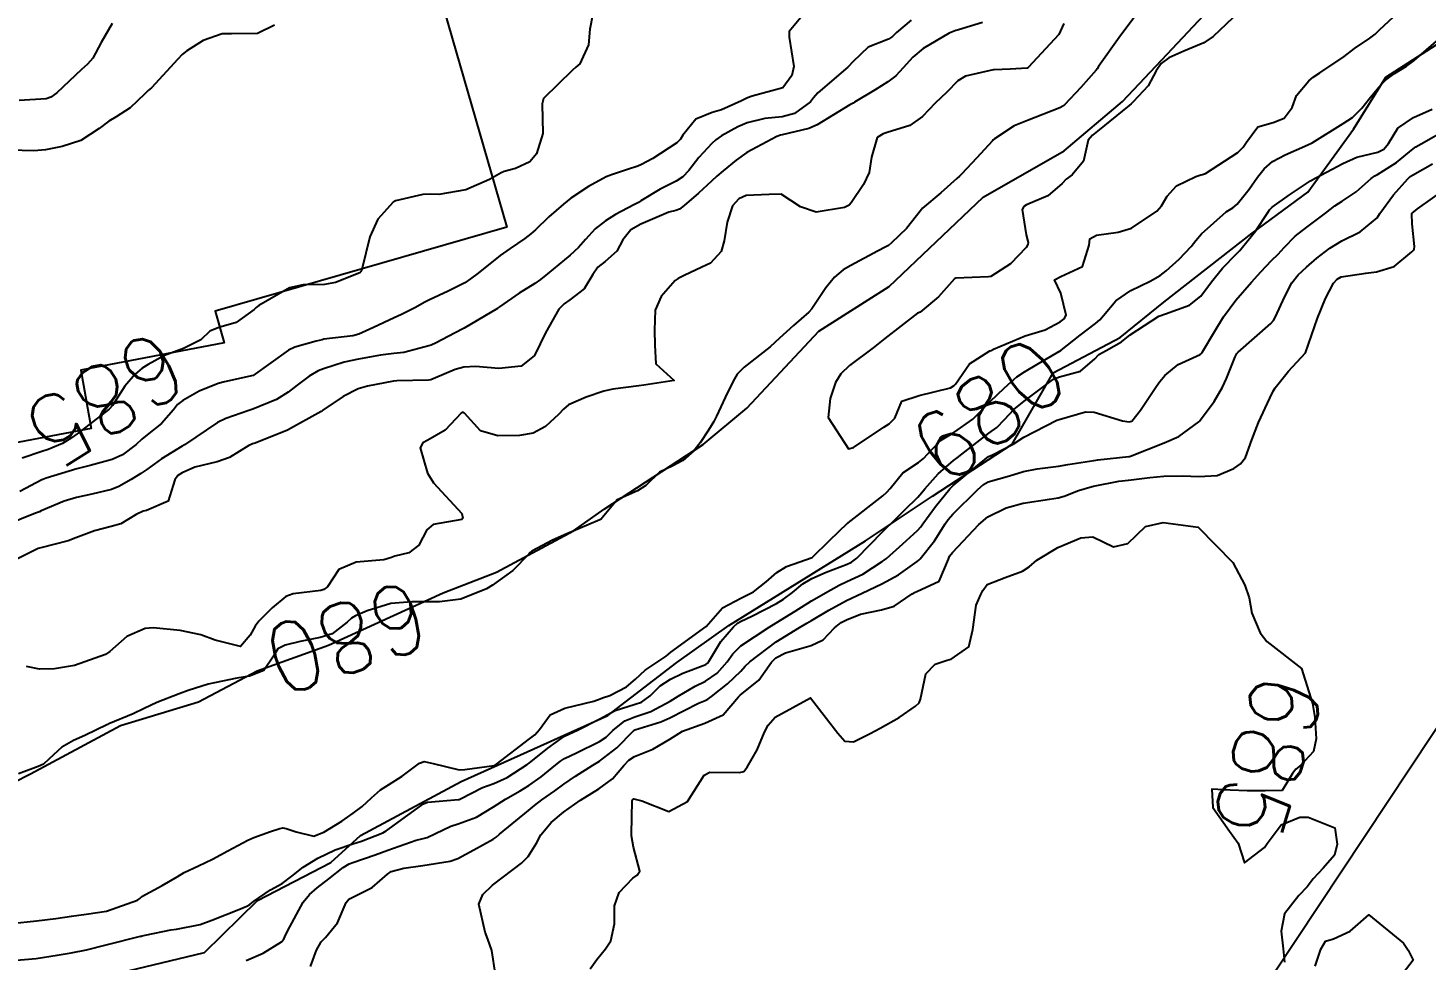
# Model space of a CAD drawing. Header units: metres. Extents: x 292545 to 299085, y 7450245 to 7463078.
# Drawn here: x 293700.5 to 293780.3, y 7462827.6 to 7462880.8 of the extents above; entities that cross this region are included whole.
import ezdxf
from ezdxf.enums import TextEntityAlignment as Align

# ---------------------------------------------------------------- set-up
doc = ezdxf.new("R2010")
doc.units = ezdxf.units.M
for name, color, linetype in [('Cotas', 45, 'Continuous'), ('Curvas de Nivel 1m', 11, 'Continuous'), ('Curvas de Nivel 5m', 15, 'Continuous'), ('Edificações', 30, 'Continuous'), ('Hidrografia', 140, 'Continuous'), ('Vias Primárias', 230, 'Continuous')]:
    doc.layers.add(name, color=color, linetype=linetype)
doc.styles.add('Style-STANDARD', font='STANDARD.shx')

msp = doc.modelspace()

# ---------------------------------------------------------------- linework, layer by layer
at = {"layer": 'Curvas de Nivel 1m', "flags": 128}
for points, elevation in [([(293769.617, 7462881.729), (293768.131, 7462880.322), (293767.599, 7462879.96), (293766.46, 7462879.476), (293765.59, 7462879.104), (293765.16, 7462878.782), (293764.877, 7462878.357), (293764.423, 7462877.509), (293763.556, 7462876.584), (293763.45, 7462876.476), (293763.343, 7462876.373), (293761.538, 7462874.909), (293761.247, 7462874.691), (293761.001, 7462874.405), (293760.722, 7462873.207), (293760.088, 7462872.414), (293759.743, 7462872.184), (293759.506, 7462871.928), (293758.7, 7462871.227), (293757.487, 7462870.712), (293757.326, 7462870.611), (293757.232, 7462870.453), (293757.468, 7462869.002), (293757.584, 7462868.568), (293757.552, 7462868.449), (293757.461, 7462868.275), (293756.574, 7462867.336), (293755.444, 7462866.615), (293755.321, 7462866.594), (293753.443, 7462866.533), (293753.382, 7462866.491), (293752.464, 7462865.468), (293751.414, 7462864.585), (293751.371, 7462864.563), (293751.265, 7462864.521), (293749.398, 7462863.077), (293748.725, 7462862.55), (293747.383, 7462861.548), (293746.883, 7462861.07), (293746.592, 7462860.578), (293746.277, 7462859.663), (293746.17, 7462858.582), (293747.325, 7462856.795), (293747.62, 7462856.86), (293749.338, 7462858.027), (293749.651, 7462858.225), (293749.962, 7462858.534), (293750.371, 7462859.511), (293751.356, 7462859.824), (293753.146, 7462860.279), (293753.362, 7462860.407), (293753.43, 7462860.489), (293754.229, 7462861.633), (293755.392, 7462862.38), (293755.456, 7462862.406), (293755.593, 7462862.468), (293757.401, 7462863.233), (293758.552, 7462863.58), (293759.409, 7462864.039), (293759.628, 7462864.2), (293759.747, 7462864.417), (293759.432, 7462865.671), (293759.079, 7462866.425), (293759.445, 7462866.622), (293760.671, 7462867.187), (293761.062, 7462868.404), (293761.094, 7462868.776), (293761.469, 7462868.985), (293762.709, 7462869.149), (293763.473, 7462869.385), (293764.906, 7462870.359), (293765.188, 7462870.654), (293765.496, 7462871.196), (293766.045, 7462871.804), (293767.139, 7462872.334), (293767.425, 7462872.42), (293767.514, 7462872.432), (293767.69, 7462872.502), (293769.527, 7462873.701), (293769.834, 7462873.993), (293770.032, 7462874.295), (293770.67, 7462875.16), (293771.544, 7462875.412), (293772.173, 7462875.648), (293772.634, 7462876.269), (293772.885, 7462876.945), (293773.576, 7462877.789), (293773.841, 7462877.994), (293774.22, 7462878.25), (293775.592, 7462879.174), (293776.199, 7462879.622), (293777.056, 7462880.215), (293777.362, 7462880.456), (293777.608, 7462880.698), (293779.214, 7462882.186)], 679), ([(293750.9, 7462881.24), (293750.064, 7462880.535), (293749.831, 7462880.308), (293749.599, 7462880.163), (293748.443, 7462879.703), (293747.586, 7462878.882), (293747.293, 7462878.564), (293745.568, 7462877.102), (293745.338, 7462876.82), (293745.156, 7462876.594), (293744.241, 7462875.914), (293743.55, 7462875.729), (293742.545, 7462875.628), (293741.544, 7462875.392), (293741.017, 7462875.169), (293740.089, 7462874.654), (293739.763, 7462874.425), (293739.529, 7462874.219), (293738.783, 7462873.405), (293738.211, 7462872.673), (293737.878, 7462872.305), (293737.504, 7462872.064), (293736.586, 7462871.604), (293735.486, 7462870.941), (293735.345, 7462870.851), (293735.073, 7462870.714), (293734.037, 7462870.164), (293733.474, 7462869.798), (293732.873, 7462869.334), (293732.326, 7462868.741), (293731.922, 7462868.281), (293731.454, 7462867.839), (293730.151, 7462866.769), (293729.761, 7462866.452), (293729.435, 7462866.224), (293728.546, 7462865.669), (293727.414, 7462864.886), (293727.367, 7462864.847), (293727.299, 7462864.802), (293725.401, 7462863.666), (293724.851, 7462863.383), (293723.811, 7462862.846), (293723.527, 7462862.713), (293723.391, 7462862.661), (293721.956, 7462862.295), (293721.386, 7462862.223), (293720.63, 7462862.126), (293719.383, 7462861.898), (293718.562, 7462861.727), (293717.377, 7462861.359), (293717.067, 7462861.232), (293716.557, 7462860.928), (293715.875, 7462860.425), (293715.359, 7462860.024), (293714.695, 7462859.607), (293713.344, 7462859.049), (293713.283, 7462859.032), (293713.113, 7462858.972), (293711.801, 7462858.523), (293711.336, 7462858.292), (293709.449, 7462857.018), (293709.322, 7462856.943), (293708.129, 7462856.217), (293707.309, 7462855.619), (293706.966, 7462855.384), (293706.402, 7462855.049), (293705.71, 7462854.643), (293705.294, 7462854.477), (293704.161, 7462854.206), (293703.287, 7462854.016), (293702.579, 7462853.802), (293701.275, 7462853.247), (293701.18, 7462853.205), (293700.95, 7462853.113), (293699.266, 7462852.428)], 683), ([(293744.698, 7462881.517), (293743.941, 7462880.607), (293743.933, 7462880.273), (293744.205, 7462878.604), (293744.095, 7462878.088), (293743.571, 7462877.38), (293741.834, 7462876.904), (293741.565, 7462876.814), (293741.219, 7462876.643), (293740.077, 7462876.133), (293739.553, 7462875.972), (293738.61, 7462875.607), (293737.88, 7462874.677), (293737.744, 7462874.464), (293737.529, 7462874.244), (293736.167, 7462873.348), (293735.516, 7462873.018), (293735.303, 7462872.924), (293734.728, 7462872.718), (293733.805, 7462872.43), (293733.507, 7462872.303), (293732.491, 7462871.748), (293731.496, 7462871.092), (293731.076, 7462870.756), (293730.233, 7462870.017), (293729.471, 7462869.294), (293729.201, 7462869.048), (293728.861, 7462868.786), (293728.023, 7462868.228), (293727.453, 7462867.815), (293726.198, 7462866.819), (293725.773, 7462866.49), (293725.434, 7462866.262), (293724.485, 7462865.782), (293723.42, 7462865.3), (293723.124, 7462865.146), (293722.624, 7462864.858), (293721.82, 7462864.455), (293721.407, 7462864.267), (293720.223, 7462863.71), (293719.397, 7462863.334), (293719.056, 7462863.246), (293717.395, 7462863.038), (293717.297, 7462863.018), (293716.952, 7462862.924), (293715.742, 7462862.584), (293715.388, 7462862.411), (293713.373, 7462860.97), (293711.735, 7462860.618), (293711.366, 7462860.513), (293710.291, 7462860.074), (293709.351, 7462859.557), (293709.059, 7462859.311), (293708.829, 7462859.025), (293708.129, 7462858.238), (293707.328, 7462857.584), (293707.023, 7462857.345), (293706.696, 7462857.046), (293705.914, 7462856.457), (293705.314, 7462856.176), (293704.064, 7462855.832), (293703.309, 7462855.651), (293702.877, 7462855.524), (293701.551, 7462855.108), (293701.365, 7462855.046), (293701.302, 7462855.019), (293700.048, 7462854.366)], 684), ([(293754.976, 7462881.113), (293753.606, 7462880.687), (293753.45, 7462880.647), (293753.07, 7462880.498), (293751.594, 7462879.636), (293750.989, 7462879.126), (293750.446, 7462878.531), (293750.035, 7462878.077), (293749.571, 7462877.726), (293748.84, 7462877.271), (293747.675, 7462876.559), (293747.6, 7462876.512), (293747.552, 7462876.49), (293747.403, 7462876.414), (293745.543, 7462875.277), (293745.068, 7462875.066), (293743.534, 7462874.707), (293743.453, 7462874.692), (293743.229, 7462874.615), (293741.523, 7462873.687), (293740.909, 7462873.256), (293740.176, 7462872.653), (293739.815, 7462872.35), (293739.504, 7462872.06), (293738.779, 7462871.382), (293737.943, 7462870.675), (293737.694, 7462870.465), (293737.48, 7462870.392), (293737.075, 7462870.283), (293735.472, 7462869.612), (293734.903, 7462869.282), (293734.452, 7462868.72), (293734.119, 7462868.061), (293733.45, 7462867.479), (293733.035, 7462867.146), (293732.743, 7462866.737), (293732.246, 7462865.927), (293731.421, 7462865.288), (293731.1, 7462865.072), (293730.804, 7462864.759), (293730.045, 7462863.416), (293729.742, 7462862.777), (293729.626, 7462862.542), (293729.386, 7462862.101), (293728.661, 7462861.507), (293727.379, 7462861.379), (293726.045, 7462861.486), (293725.379, 7462861.452), (293724.898, 7462861.315), (293723.758, 7462860.846), (293723.492, 7462860.728), (293723.371, 7462860.7), (293721.567, 7462860.671), (293721.37, 7462860.653), (293719.882, 7462860.375), (293719.363, 7462860.22), (293718.498, 7462859.767), (293717.344, 7462858.993), (293717.3, 7462858.964), (293717.243, 7462858.921), (293715.332, 7462857.862), (293713.479, 7462857.122), (293713.324, 7462857.068), (293713.251, 7462857.043), (293713.112, 7462856.972), (293712.012, 7462856.287), (293711.314, 7462856.052), (293710.038, 7462855.737), (293709.307, 7462855.415), (293709.062, 7462855.266), (293708.898, 7462855.024), (293708.516, 7462853.796), (293707.277, 7462853.279), (293707.085, 7462853.233), (293706.701, 7462853.046), (293705.808, 7462852.514), (293705.266, 7462852.364), (293704.311, 7462852.122), (293703.259, 7462851.709), (293702.811, 7462851.54), (293701.253, 7462851.151), (293701.104, 7462851.112), (293699.243, 7462850.17)], 682), ([(293714.578, 7462880.955), (293713.606, 7462880.477), (293712.125, 7462880.465), (293711.605, 7462880.471), (293710.51, 7462880.09), (293709.59, 7462879.503), (293709.32, 7462879.281), (293709.06, 7462879.018), (293707.566, 7462877.393), (293707.381, 7462877.226), (293707.189, 7462877.044), (293706.356, 7462876.246), (293705.543, 7462875.739), (293705.125, 7462875.478), (293704.578, 7462875.07), (293703.526, 7462874.387), (293702.463, 7462874.036), (293701.52, 7462873.849), (293700.846, 7462873.794), (293699.524, 7462873.839)], 686), ([(293705.332, 7462881.063), (293704.691, 7462879.975), (293704.211, 7462879.074), (293703.918, 7462878.738), (293703.576, 7462878.424), (293702.161, 7462877.101), (293701.816, 7462876.849), (293701.558, 7462876.765), (293700.02, 7462876.662)], 687), ([(293759.609, 7462881.065), (293759.318, 7462880.424), (293757.584, 7462878.548), (293757.519, 7462878.515), (293756.544, 7462878.46), (293755.639, 7462878.412), (293755.582, 7462878.405), (293754.005, 7462878.058), (293753.572, 7462877.793), (293752.93, 7462877.132), (293752.265, 7462876.509), (293751.545, 7462875.757), (293750.822, 7462875.245), (293749.536, 7462874.839), (293749.311, 7462874.766), (293748.97, 7462874.546), (293748.633, 7462873.438), (293748.511, 7462872.55), (293748.191, 7462871.865), (293747.487, 7462870.83), (293747.361, 7462870.686), (293747.104, 7462870.566), (293745.48, 7462870.293), (293744.586, 7462870.599), (293743.494, 7462871.321), (293742.805, 7462871.309), (293741.492, 7462871.235), (293741.072, 7462871.062), (293740.702, 7462870.648), (293740.396, 7462869.728), (293740.236, 7462868.652), (293740.071, 7462868.04), (293739.45, 7462867.379), (293738.965, 7462867.148), (293737.956, 7462866.675), (293737.613, 7462866.506), (293737.439, 7462866.392), (293736.632, 7462865.485), (293736.302, 7462864.697), (293736.257, 7462863.553), (293736.277, 7462862.697), (293736.334, 7462861.647), (293737.373, 7462860.68), (293735.654, 7462860.42), (293735.368, 7462860.392), (293733.886, 7462860.204), (293733.363, 7462860.075), (293732.357, 7462859.746), (293731.351, 7462859.297), (293731.065, 7462859.045), (293730.805, 7462858.765), (293730.045, 7462858.064), (293729.332, 7462857.686), (293728.564, 7462857.554), (293727.33, 7462857.523), (293726.33, 7462857.812), (293725.425, 7462858.829), (293725.344, 7462858.875), (293725.303, 7462858.87), (293725.228, 7462858.831), (293724.32, 7462857.853), (293723.327, 7462857.282), (293723.043, 7462857.135), (293722.901, 7462856.854), (293723.308, 7462855.407), (293723.655, 7462854.846), (293725.277, 7462853.095), (293725.33, 7462852.829), (293725.272, 7462852.751), (293723.637, 7462852.479), (293723.266, 7462852.175), (293722.811, 7462851.301), (293722.241, 7462850.86), (293721.455, 7462850.663), (293721.249, 7462850.597), (293720.825, 7462850.453), (293719.247, 7462850.333), (293718.251, 7462849.902), (293717.604, 7462848.916), (293717.389, 7462848.76), (293717.23, 7462848.714), (293715.645, 7462848.525), (293715.224, 7462848.367), (293714.456, 7462847.716), (293713.69, 7462846.965), (293713.484, 7462846.683), (293713.195, 7462846.162), (293712.652, 7462845.512), (293711.192, 7462845.883), (293710.379, 7462846.187), (293709.197, 7462846.42), (293707.664, 7462846.57), (293707.198, 7462846.539), (293706.156, 7462846.088), (293705.185, 7462845.234), (293704.947, 7462845.064), (293703.176, 7462844.435), (293702.034, 7462844.242), (293701.174, 7462844.212), (293700.431, 7462844.377)], 681), ([(293699.42, 7462827.576), (293700.979, 7462827.708), (293702.176, 7462827.903), (293702.982, 7462828.032), (293703.861, 7462828.205), (293704.987, 7462828.503), (293706.941, 7462828.989), (293706.992, 7462828.997), (293707.029, 7462829.003), (293707.205, 7462829.038), (293708.678, 7462829.342), (293708.997, 7462829.395), (293710.343, 7462829.663), (293711.002, 7462829.894), (293712.549, 7462830.518), (293713.01, 7462830.701), (293713.181, 7462830.799), (293713.386, 7462830.966), (293714.35, 7462831.63), (293715.029, 7462831.994), (293715.569, 7462832.408), (293716.222, 7462832.932), (293717.048, 7462833.448), (293718.044, 7462833.919), (293719.056, 7462834.247), (293719.549, 7462834.404), (293720.771, 7462834.883), (293720.955, 7462834.99), (293721.065, 7462835.073), (293721.842, 7462835.64), (293723.08, 7462836.542), (293723.304, 7462836.624), (293725.082, 7462836.78), (293725.122, 7462836.79), (293725.187, 7462836.829), (293726.445, 7462837.464), (293727.096, 7462837.691), (293727.862, 7462838.038), (293729.004, 7462838.782), (293729.114, 7462838.867), (293730.17, 7462839.722), (293731.129, 7462840.392), (293731.861, 7462840.749), (293733.139, 7462841.384), (293734.009, 7462841.856), (293735.148, 7462842.219), (293735.516, 7462842.339), (293736.02, 7462842.701), (293736.59, 7462843.267), (293737.167, 7462843.653), (293737.867, 7462843.986), (293739.18, 7462844.496), (293739.283, 7462844.557), (293739.361, 7462844.658), (293740.039, 7462845.807), (293740.766, 7462846.644), (293740.998, 7462846.849), (293741.206, 7462846.962), (293741.816, 7462847.238), (293743.216, 7462847.965), (293743.62, 7462848.205), (293744.141, 7462848.601), (293744.728, 7462849.097), (293745.235, 7462849.392), (293746.06, 7462849.763), (293747.248, 7462850.212), (293747.493, 7462850.323), (293747.803, 7462850.562), (293749.268, 7462852.062), (293749.51, 7462852.298), (293749.762, 7462852.535), (293750.525, 7462853.283), (293751.288, 7462854.025), (293751.516, 7462854.292), (293751.69, 7462854.516), (293752.445, 7462855.37), (293753.317, 7462856.116), (293753.532, 7462856.284), (293753.784, 7462856.493), (293755.335, 7462857.676), (293755.787, 7462858.017), (293756.219, 7462858.461), (293756.765, 7462859.04), (293757.354, 7462859.514), (293758.569, 7462860.432), (293759.025, 7462860.768), (293759.37, 7462860.902), (293760.569, 7462861.214), (293761.386, 7462861.923), (293761.606, 7462862.181), (293762.032, 7462862.394), (293762.892, 7462862.891), (293763.402, 7462863.287), (293765.029, 7462864.356), (293765.414, 7462864.488), (293766.771, 7462864.985), (293767.425, 7462865.501), (293768.036, 7462866.321), (293768.655, 7462867.102), (293769.457, 7462867.917), (293769.645, 7462868.113), (293769.81, 7462868.297), (293770.545, 7462869.217), (293771.248, 7462870.282), (293771.345, 7462870.422), (293771.487, 7462870.58), (293772.48, 7462871.288), (293773.509, 7462871.973), (293773.682, 7462872.086), (293773.987, 7462872.253), (293775.521, 7462873.078), (293776.316, 7462873.427), (293777.526, 7462873.723), (293777.856, 7462873.879), (293778.13, 7462874.204), (293778.661, 7462875.079), (293779.548, 7462875.693), (293780.615, 7462876.174)], 681), ([(293712.972, 7462827.604), (293713.928, 7462828.011), (293714.989, 7462828.66), (293715.118, 7462828.821), (293715.179, 7462828.947), (293715.327, 7462829.276), (293716.225, 7462830.932), (293716.574, 7462831.372), (293717.025, 7462831.752), (293717.687, 7462832.259), (293718.496, 7462832.905), (293718.841, 7462833.106), (293719.046, 7462833.184), (293720.317, 7462833.62), (293721.053, 7462833.892), (293722.667, 7462834.464), (293723.06, 7462834.56), (293723.292, 7462834.615), (293723.76, 7462834.843), (293724.644, 7462835.257), (293725.069, 7462835.392), (293726.111, 7462835.781), (293727.078, 7462836.358), (293727.758, 7462836.8), (293728.593, 7462837.285), (293729.095, 7462837.583), (293729.799, 7462838.076), (293730.64, 7462838.765), (293730.897, 7462838.981), (293731.117, 7462839.121), (293731.816, 7462839.445), (293733.126, 7462840.085), (293733.504, 7462840.351), (293733.874, 7462840.723), (293734.572, 7462841.282), (293735.141, 7462841.497), (293736.044, 7462841.801), (293737.15, 7462842.396), (293737.616, 7462842.683), (293738.586, 7462843.244), (293739.166, 7462843.536), (293739.839, 7462843.988), (293740.405, 7462844.648), (293740.728, 7462845.104), (293741.192, 7462845.548), (293742.793, 7462846.616), (293743.206, 7462846.871), (293744.284, 7462847.527), (293745.218, 7462848.116), (293745.516, 7462848.291), (293746.01, 7462848.582), (293746.789, 7462849.015), (293747.233, 7462849.213), (293748.147, 7462849.649), (293749.25, 7462850.36), (293749.358, 7462850.432), (293749.495, 7462850.538), (293750.419, 7462851.371), (293751.269, 7462852.139), (293751.451, 7462852.339), (293751.574, 7462852.517), (293752.285, 7462853.508), (293753.104, 7462854.502), (293753.196, 7462854.599), (293753.296, 7462854.691), (293754.28, 7462855.513), (293755.321, 7462856.35), (293755.399, 7462856.392), (293755.588, 7462856.467), (293756.722, 7462857.063), (293757.333, 7462857.462), (293759.21, 7462858.422), (293759.343, 7462858.473), (293760.853, 7462858.899), (293761.348, 7462858.876), (293762.955, 7462858.384), (293763.342, 7462858.322), (293763.494, 7462858.378), (293763.982, 7462859.004), (293764.904, 7462860.357), (293765.092, 7462860.629), (293765.372, 7462860.978), (293766.127, 7462861.597), (293767.39, 7462862.168), (293767.474, 7462862.247), (293767.524, 7462862.329), (293768.22, 7462863.507), (293768.717, 7462864.317), (293769.422, 7462865.263), (293770.312, 7462866.291), (293770.844, 7462866.884), (293771.452, 7462867.53), (293771.829, 7462867.905), (293772.173, 7462868.273), (293772.809, 7462868.928), (293773.475, 7462869.439), (293774.537, 7462870.244), (293775.068, 7462870.657), (293775.493, 7462870.927), (293776.276, 7462871.448), (293777.141, 7462872.214), (293777.355, 7462872.361), (293777.506, 7462872.441), (293778.582, 7462873.134), (293779.529, 7462873.906), (293779.694, 7462874.024), (293779.986, 7462874.183), (293781.542, 7462875.057)], 682), ([(293716.628, 7462827.265), (293716.982, 7462828.189), (293717.237, 7462828.669), (293717.487, 7462828.915), (293718.169, 7462829.74), (293718.67, 7462830.903), (293718.826, 7462831.092), (293719.017, 7462831.201), (293720.149, 7462831.766), (293721.038, 7462832.529), (293721.237, 7462832.68), (293721.96, 7462832.866), (293723.045, 7462833.026), (293724.61, 7462833.264), (293725.042, 7462833.418), (293725.948, 7462833.923), (293727.059, 7462834.518), (293727.231, 7462834.637), (293727.421, 7462834.805), (293729.077, 7462836.158), (293729.415, 7462836.441), (293729.84, 7462836.772), (293730.567, 7462837.289), (293731.097, 7462837.666), (293731.745, 7462838.108), (293732.751, 7462838.735), (293733.115, 7462838.966), (293734.115, 7462839.728), (293735.06, 7462840.711), (293735.102, 7462840.742), (293735.133, 7462840.757), (293736.623, 7462841.21), (293737.14, 7462841.44), (293738.762, 7462842.279), (293739.151, 7462842.439), (293739.301, 7462842.509), (293739.503, 7462842.657), (293740.425, 7462843.387), (293741.175, 7462844.103), (293741.431, 7462844.385), (293741.693, 7462844.635), (293743.195, 7462845.783), (293744.525, 7462846.597), (293744.949, 7462846.849), (293745.207, 7462847.006), (293746.209, 7462847.584), (293747.219, 7462848.132), (293748.115, 7462848.557), (293748.861, 7462848.913), (293749.231, 7462849.097), (293750.173, 7462849.597), (293751.251, 7462850.36), (293751.334, 7462850.437), (293751.41, 7462850.518), (293752.225, 7462851.549), (293752.837, 7462852.504), (293753.013, 7462852.765), (293753.279, 7462853.067), (293754.713, 7462854.479), (293755.02, 7462854.751), (293755.299, 7462854.908), (293756.508, 7462855.255), (293757.309, 7462855.49), (293758.096, 7462855.653), (293759.314, 7462855.811), (293759.832, 7462855.898), (293761.319, 7462856.129), (293761.558, 7462856.159), (293763.322, 7462856.351), (293763.346, 7462856.356), (293763.415, 7462856.379), (293765.331, 7462857.141), (293766.176, 7462857.5), (293767.302, 7462858.33), (293767.322, 7462858.351), (293767.343, 7462858.373), (293768.179, 7462859.498), (293768.653, 7462860.317), (293768.888, 7462860.797), (293769.389, 7462862.03), (293769.48, 7462862.221), (293769.554, 7462862.308), (293771.409, 7462863.938), (293771.574, 7462864.115), (293771.671, 7462864.277), (293772.222, 7462865.475), (293772.623, 7462866.268), (293772.98, 7462866.724), (293773.446, 7462867.154), (293774.042, 7462867.663), (293774.783, 7462868.24), (293775.467, 7462868.651), (293776.518, 7462869.174), (293777.48, 7462869.966), (293777.578, 7462870.113), (293777.638, 7462870.208), (293778.419, 7462871.275), (293779.228, 7462872.193), (293779.375, 7462872.321), (293779.506, 7462872.407), (293780.634, 7462873.055)], 683), ([(293727.189, 7462826.807), (293726.983, 7462828.173), (293726.754, 7462828.812), (293726.602, 7462829.209), (293726.235, 7462830.818), (293726.472, 7462831.362), (293727.024, 7462831.889), (293728.204, 7462832.792), (293728.669, 7462833.155), (293729.044, 7462833.535), (293729.53, 7462834.301), (293729.772, 7462834.773), (293730.362, 7462835.475), (293731.076, 7462836.07), (293732.03, 7462836.746), (293732.676, 7462837.15), (293733.093, 7462837.39), (293733.865, 7462837.959), (293734.506, 7462838.716), (293734.799, 7462839.03), (293735.118, 7462839.236), (293736.171, 7462839.651), (293737.128, 7462840.227), (293737.859, 7462840.679), (293739.138, 7462841.149), (293740.171, 7462841.622), (293741.05, 7462842.641), (293741.099, 7462842.695), (293741.154, 7462842.737), (293742.209, 7462843.588), (293742.927, 7462844.623), (293743.185, 7462844.874), (293743.73, 7462845.153), (293745.193, 7462845.579), (293745.884, 7462845.895), (293746.523, 7462846.577), (293746.899, 7462846.88), (293747.208, 7462847.04), (293748.008, 7462847.355), (293749.213, 7462847.597), (293749.926, 7462847.823), (293750.959, 7462848.523), (293751.124, 7462848.622), (293751.225, 7462848.657), (293752.493, 7462849.249), (293753.024, 7462850.502), (293753.092, 7462850.664), (293753.257, 7462850.88), (293754.756, 7462852.478), (293755.277, 7462852.918), (293756.311, 7462853.431), (293757.285, 7462853.698), (293758.787, 7462853.926), (293759.289, 7462853.992), (293759.625, 7462854.081), (293760.446, 7462854.408), (293761.088, 7462854.61), (293761.297, 7462854.658), (293762.746, 7462854.941), (293763.302, 7462855.012), (293764.515, 7462855.151), (293765.306, 7462855.234), (293766.401, 7462855.245), (293767.306, 7462855.209), (293768.359, 7462855.268), (293769.313, 7462855.662), (293769.678, 7462855.944), (293769.981, 7462856.3), (293770.337, 7462857.299), (293770.712, 7462858.289), (293771.357, 7462859.677), (293771.552, 7462860.087), (293771.667, 7462860.277), (293772.418, 7462861.229), (293773.393, 7462862.26), (293774.075, 7462864.25), (293774.539, 7462865.359), (293774.986, 7462866.237), (293775.194, 7462866.476), (293775.438, 7462866.596), (293776.843, 7462866.814), (293777.443, 7462866.895), (293778.446, 7462867.202), (293779.46, 7462868.028), (293779.538, 7462868.112), (293779.585, 7462868.188), (293779.614, 7462868.337), (293779.477, 7462869.623), (293779.455, 7462870.19), (293779.461, 7462870.212), (293779.483, 7462870.232), (293779.792, 7462870.492), (293781.498, 7462871.698)], 684)]:
    msp.add_lwpolyline(points, dxfattribs=dict(at, elevation=elevation))
at = {"layer": 'Curvas de Nivel 5m', "flags": 128}
for points, elevation in [([(293763.613, 7462881.395), (293762.857, 7462880.381), (293761.585, 7462878.595), (293761.505, 7462878.479), (293761.448, 7462878.401), (293760.581, 7462877.396), (293759.654, 7462876.419), (293759.6, 7462876.372), (293759.552, 7462876.342), (293759.382, 7462876.254), (293757.544, 7462875.523), (293756.778, 7462875.22), (293755.648, 7462874.469), (293755.588, 7462874.414), (293755.532, 7462874.362), (293754.63, 7462873.371), (293753.796, 7462872.487), (293753.652, 7462872.347), (293753.509, 7462872.219), (293752.6, 7462871.4), (293751.544, 7462870.519), (293751.482, 7462870.454), (293750.636, 7462869.364), (293749.786, 7462868.537), (293749.604, 7462868.396), (293749.461, 7462868.315), (293748.978, 7462868.067), (293747.45, 7462867.253), (293747.022, 7462866.999), (293746.526, 7462866.579), (293746.036, 7462865.982), (293745.42, 7462865.065), (293745.232, 7462864.775), (293745.057, 7462864.594), (293744.181, 7462863.826), (293743.398, 7462863.101), (293742.858, 7462862.618), (293741.381, 7462861.444), (293740.975, 7462861.046), (293740.739, 7462860.646), (293740.297, 7462859.712), (293739.804, 7462858.655), (293739.638, 7462858.359), (293739.335, 7462857.862), (293738.867, 7462857.126), (293738.499, 7462856.668), (293737.871, 7462856.118), (293737.31, 7462855.827), (293736.539, 7462855.457), (293735.76, 7462854.703), (293735.29, 7462854.387), (293734.138, 7462853.873), (293733.275, 7462852.855), (293733.223, 7462852.781), (293733.136, 7462852.732), (293731.265, 7462851.947), (293730.445, 7462851.584), (293729.255, 7462850.954), (293729.164, 7462850.871), (293729.099, 7462850.782), (293728.186, 7462849.844), (293727.228, 7462849.159), (293727.012, 7462849.017), (293726.678, 7462848.808), (293725.217, 7462848.206), (293724.003, 7462848.055), (293723.215, 7462848.058), (293722.42, 7462848.067), (293721.214, 7462847.963), (293719.864, 7462847.545), (293719.208, 7462847.256), (293718.979, 7462847.13), (293718.727, 7462846.905), (293717.876, 7462846.233), (293717.194, 7462846.033), (293716.05, 7462845.796), (293715.189, 7462845.591), (293714.764, 7462845.378), (293714.524, 7462844.957), (293713.982, 7462844.15), (293713.166, 7462843.814), (293712.44, 7462843.701), (293711.16, 7462843.445), (293710.791, 7462843.363), (293709.658, 7462843.012), (293709.151, 7462842.809), (293707.867, 7462842.311), (293707.142, 7462841.97), (293706.52, 7462841.668), (293705.134, 7462841.111), (293705.107, 7462841.097), (293705.052, 7462841.071), (293703.765, 7462840.445), (293703.124, 7462840.155), (293702.455, 7462839.762), (293701.733, 7462839.104), (293701.408, 7462838.807), (293701.106, 7462838.668), (293699.982, 7462838.244)], 680), ([(293732.75, 7462881.604), (293732.578, 7462880.74), (293732.49, 7462879.845), (293731.991, 7462878.746), (293731.772, 7462878.557), (293731.579, 7462878.402), (293729.933, 7462876.774), (293729.852, 7462876.482), (293729.881, 7462874.775), (293729.521, 7462873.621), (293729.142, 7462873.158), (293728.326, 7462872.792), (293727.692, 7462872.617), (293727.51, 7462872.541), (293726.845, 7462872.149), (293725.5, 7462871.576), (293723.963, 7462871.309), (293723.498, 7462871.323), (293723.052, 7462871.3), (293721.494, 7462870.943), (293721.347, 7462870.872), (293720.473, 7462869.89), (293720.028, 7462868.892), (293719.562, 7462867.016), (293719.507, 7462866.899), (293719.475, 7462866.867), (293719.442, 7462866.837), (293718.064, 7462866.283), (293717.435, 7462866.157), (293716.214, 7462866.153), (293715.433, 7462865.979), (293713.693, 7462864.966), (293713.541, 7462864.849), (293713.42, 7462864.742), (293712.389, 7462864), (293711.404, 7462863.717), (293710.902, 7462863.496), (293710.372, 7462863.005), (293709.388, 7462862.515), (293708.308, 7462862.107), (293707.378, 7462861.598), (293707.034, 7462861.386), (293706.628, 7462861.047), (293706.042, 7462860.374), (293705.346, 7462859.271), (293705.16, 7462859.063), (293703.331, 7462857.653), (293702.998, 7462857.423), (293702.483, 7462857.098), (293701.678, 7462856.748), (293701.318, 7462856.636), (293700.184, 7462856.252)], 685), ([(293699.586, 7462829.719), (293701, 7462829.859), (293702.113, 7462829.988), (293703.003, 7462830.137), (293703.839, 7462830.247), (293705.006, 7462830.414), (293706.766, 7462831.044), (293706.909, 7462831.147), (293707.016, 7462831.255), (293708.169, 7462831.886), (293709.033, 7462832.378), (293709.439, 7462832.614), (293710.24, 7462833.008), (293711.047, 7462833.39), (293711.926, 7462833.861), (293713.058, 7462834.463), (293713.41, 7462834.616), (293714.353, 7462834.957), (293714.883, 7462835.133), (293715.065, 7462835.165), (293715.251, 7462835.134), (293715.826, 7462834.939), (293716.836, 7462834.698), (293717.062, 7462834.785), (293717.154, 7462834.827), (293717.392, 7462834.917), (293718.418, 7462835.558), (293719.074, 7462836.003), (293719.578, 7462836.395), (293720.12, 7462836.89), (293720.634, 7462837.34), (293721.094, 7462837.622), (293721.862, 7462838.108), (293722.857, 7462838.854), (293723.114, 7462838.946), (293723.63, 7462838.845), (293725.108, 7462838.487), (293725.438, 7462838.497), (293727.112, 7462838.732), (293727.169, 7462838.753), (293727.251, 7462838.808), (293729.128, 7462840.242), (293729.43, 7462840.477), (293729.691, 7462840.774), (293730.299, 7462841.611), (293731.145, 7462842.001), (293732.802, 7462842.388), (293733.151, 7462842.531), (293733.295, 7462842.585), (293733.706, 7462842.724), (293734.662, 7462843.213), (293735.167, 7462843.659), (293735.719, 7462844.161), (293736.535, 7462844.696), (293736.92, 7462844.958), (293737.188, 7462845.192), (293739.203, 7462846.66), (293740.147, 7462847.718), (293741.219, 7462848.285), (293741.914, 7462848.63), (293742.639, 7462849.212), (293743.24, 7462849.73), (293743.781, 7462850.069), (293745.253, 7462850.59), (293746.259, 7462851.584), (293747.273, 7462852.541), (293747.306, 7462852.57), (293749.289, 7462854.112), (293749.517, 7462854.311), (293749.704, 7462854.536), (293750.421, 7462855.414), (293751.315, 7462856.01), (293751.605, 7462856.231), (293751.851, 7462856.515), (293752.574, 7462857.264), (293753.335, 7462857.725), (293754.413, 7462858.484), (293755.353, 7462859.43), (293755.879, 7462859.944), (293756.437, 7462860.459), (293756.929, 7462860.894), (293757.374, 7462861.176), (293758.163, 7462861.657), (293759.392, 7462862.383), (293759.415, 7462862.397), (293759.448, 7462862.419), (293760.534, 7462863.276), (293761.408, 7462863.949), (293761.661, 7462864.147), (293761.867, 7462864.395), (293762.576, 7462865.238), (293763.427, 7462865.827), (293764.533, 7462866.364), (293765.108, 7462866.684), (293765.442, 7462866.937), (293766.189, 7462867.605), (293766.868, 7462868.336), (293767.132, 7462868.668), (293767.47, 7462869.065), (293768.878, 7462870.309), (293769.242, 7462870.548), (293769.49, 7462870.754), (293770.186, 7462871.61), (293770.664, 7462872.288), (293771.036, 7462872.767), (293771.522, 7462873.176), (293772.238, 7462873.56), (293773.532, 7462874.126), (293773.781, 7462874.256), (293775.544, 7462875.348), (293776.081, 7462875.692), (293776.604, 7462876.219), (293777.025, 7462876.752), (293777.571, 7462877.425), (293777.952, 7462877.832), (293778.464, 7462878.201), (293779.158, 7462878.623), (293779.59, 7462878.943), (293780.999, 7462880.169)], 680), ([(293732.583, 7462827.13), (293732.977, 7462827.664), (293733.456, 7462828.263), (293733.778, 7462828.728), (293733.976, 7462829.699), (293733.98, 7462830.72), (293734.252, 7462831.486), (293735.029, 7462832.301), (293735.271, 7462832.467), (293735.417, 7462832.706), (293735.053, 7462834.062), (293734.939, 7462834.711), (293734.941, 7462834.834), (293734.977, 7462836.711), (293735.016, 7462836.779), (293735.085, 7462836.816), (293735.542, 7462836.705), (293737.077, 7462836.099), (293738.15, 7462836.674), (293739.098, 7462838.168), (293739.407, 7462838.349), (293741.1, 7462838.333), (293741.352, 7462838.386), (293741.554, 7462838.635), (293742.12, 7462839.628), (293742.531, 7462840.626), (293742.741, 7462841.019), (293743.142, 7462841.48), (293745.153, 7462842.59), (293746.723, 7462840.574), (293747.126, 7462840.108), (293747.606, 7462840.082), (293748.561, 7462840.549), (293749.136, 7462840.847), (293750.209, 7462841.463), (293751.149, 7462842.101), (293751.36, 7462842.309), (293751.44, 7462842.517), (293751.743, 7462843.946), (293752.274, 7462844.509), (293752.952, 7462844.726), (293753.177, 7462844.787), (293754.183, 7462845.49), (293754.412, 7462846.482), (293754.603, 7462847.866), (293754.87, 7462848.475), (293754.984, 7462848.716), (293755.232, 7462849.059), (293756.255, 7462849.442), (293757.243, 7462849.82), (293757.628, 7462850.065), (293758.065, 7462850.442), (293759.26, 7462851.154), (293760.574, 7462851.719), (293761.267, 7462851.761), (293762.444, 7462851.205), (293763.263, 7462851.381), (293764.265, 7462852.365), (293765.275, 7462852.582), (293767.273, 7462852.33), (293769.243, 7462850.31), (293769.941, 7462849.01), (293770.184, 7462848.296), (293770.329, 7462847.408), (293770.805, 7462846.286), (293771.196, 7462845.808), (293773.173, 7462844.26), (293773.787, 7462842.254), (293773.928, 7462841.469), (293774.013, 7462840.251), (293773.851, 7462839.523), (293773.11, 7462838.716), (293772.849, 7462838.52), (293772.661, 7462838.264), (293772.057, 7462837.307), (293771.093, 7462837.274), (293770.073, 7462837.276), (293769.093, 7462837.327), (293768.044, 7462837.37), (293768.112, 7462836.32), (293769.063, 7462834.977), (293769.555, 7462834.302), (293769.918, 7462833.174), (293771.051, 7462834.05), (293771.206, 7462834.278), (293772.002, 7462835.338), (293773.076, 7462835.778), (293773.553, 7462835.778), (293775.067, 7462835.168), (293775.207, 7462834.238), (293775.047, 7462833.617), (293774.408, 7462832.877), (293773.828, 7462832.252), (293773.49, 7462831.794), (293773.023, 7462831.304), (293772.2, 7462830.272), (293772.007, 7462829.265), (293772.125, 7462828.273), (293772.204, 7462827.5)], 685), ([(293773.946, 7462827.278), (293774.275, 7462828.247), (293774.539, 7462828.695), (293774.992, 7462828.839), (293775.944, 7462829.281), (293777.013, 7462830.21), (293778.989, 7462828.585), (293779.247, 7462828.187), (293779.535, 7462827.627), (293778.97, 7462826.87)], 685)]:
    msp.add_lwpolyline(points, dxfattribs=dict(at, elevation=elevation))
at = {"layer": 'Edificações'}
msp.add_lwpolyline([(293827.185, 7462945.022), (293812.995, 7462929.102), (293790.85, 7462909.873), (293770.614, 7462895.931), (293753.744, 7462888.283), (293746.038, 7462883.953), (293743.748, 7462889.861), (293731.22, 7462885.006), (293727.938, 7462893.474), (293721.604, 7462891.019), (293727.835, 7462869.442), (293711.2, 7462864.638), (293711.721, 7462862.832), (293703.532, 7462861.273), (293704.124, 7462857.955), (293695.483, 7462856.309)], dxfattribs=at)
at = {"layer": 'Hidrografia'}
for points, elevation in [([(293696.775, 7462836.278), (293700.665, 7462838.249), (293705.796, 7462841.008), (293710.25, 7462842.359), (293713.601, 7462844.123), (293717.66, 7462845.587), (293724.201, 7462848.572), (293727.245, 7462849.754), (293731.643, 7462852.119), (293733.391, 7462853.358), (293739.042, 7462857.037), (293741.523, 7462859.12), (293745.639, 7462863.512), (293749.642, 7462866.046), (293755.012, 7462871.146), (293759.636, 7462873.793), (293762.962, 7462876.608), (293765.5, 7462879.311), (293768.77, 7462882.803), (293773.861, 7462886.836), (293777.864, 7462891.397), (293783.333, 7462896.465)], 687.424), ([(293703.389, 7462826.317), (293710.596, 7462828.063), (293713.616, 7462831.027), (293717.802, 7462833.196), (293719.498, 7462834.731), (293725.234, 7462837.821), (293729.367, 7462839.673), (293733.606, 7462841.579), (293737.527, 7462844.595), (293740.495, 7462846.712), (293748.298, 7462851.549), (293752.113, 7462854.09), (293756.67, 7462857.053), (293759.002, 7462861.128), (293762.817, 7462863.139), (293765.307, 7462865.15), (293770.354, 7462869.102), (293773.534, 7462871.43), (293776.13, 7462875.029), (293777.985, 7462877.993), (293781.853, 7462880.48)], 691.646)]:
    msp.add_lwpolyline(points, dxfattribs=dict(at, elevation=elevation))
at = {"layer": 'Vias Primárias'}
msp.add_lwpolyline([(293513.903, 7462955.425), (293511.552, 7462925.931, 0.520708), (293515.606, 7462922.584, -0.222744), (293556.307, 7462910.193, -0.044985), (293591.176, 7462861.338, 0.027613), (293606.932, 7462840.492, 0.027613), (293623.162, 7462817.953, 0.027613), (293635.038, 7462794.674, 0.088646), (293638.45, 7462784.462, 0.315815), (293646.595, 7462779.864, -0.006392), (293673.874, 7462783.407), (293746.093, 7462792.61, 0.336233), (293760.662, 7462806.892, -0.03258), (293771.576, 7462826.841), (293807.888, 7462881.588), (293837.005, 7462922.789)], format="xyb", dxfattribs=at)

# ---------------------------------------------------------------- texts
at = {"layer": 'Cotas', "style": 'Style-STANDARD'}
for s, rotation, p in [('685', 212.06675, (293704.968, 7462859.616, 685)), ('680', 39.04359, (293755.301, 7462858.994, 680)), ('680', 199.04948, (293718.715, 7462846.013, 680)), ('685', 252.97283, (293771.272, 7462839.229, 685))]:
    msp.add_text(s, height=4, rotation=rotation, dxfattribs=at).set_placement(p, align=Align.MIDDLE_CENTER)

doc.saveas('drawing.dxf')
